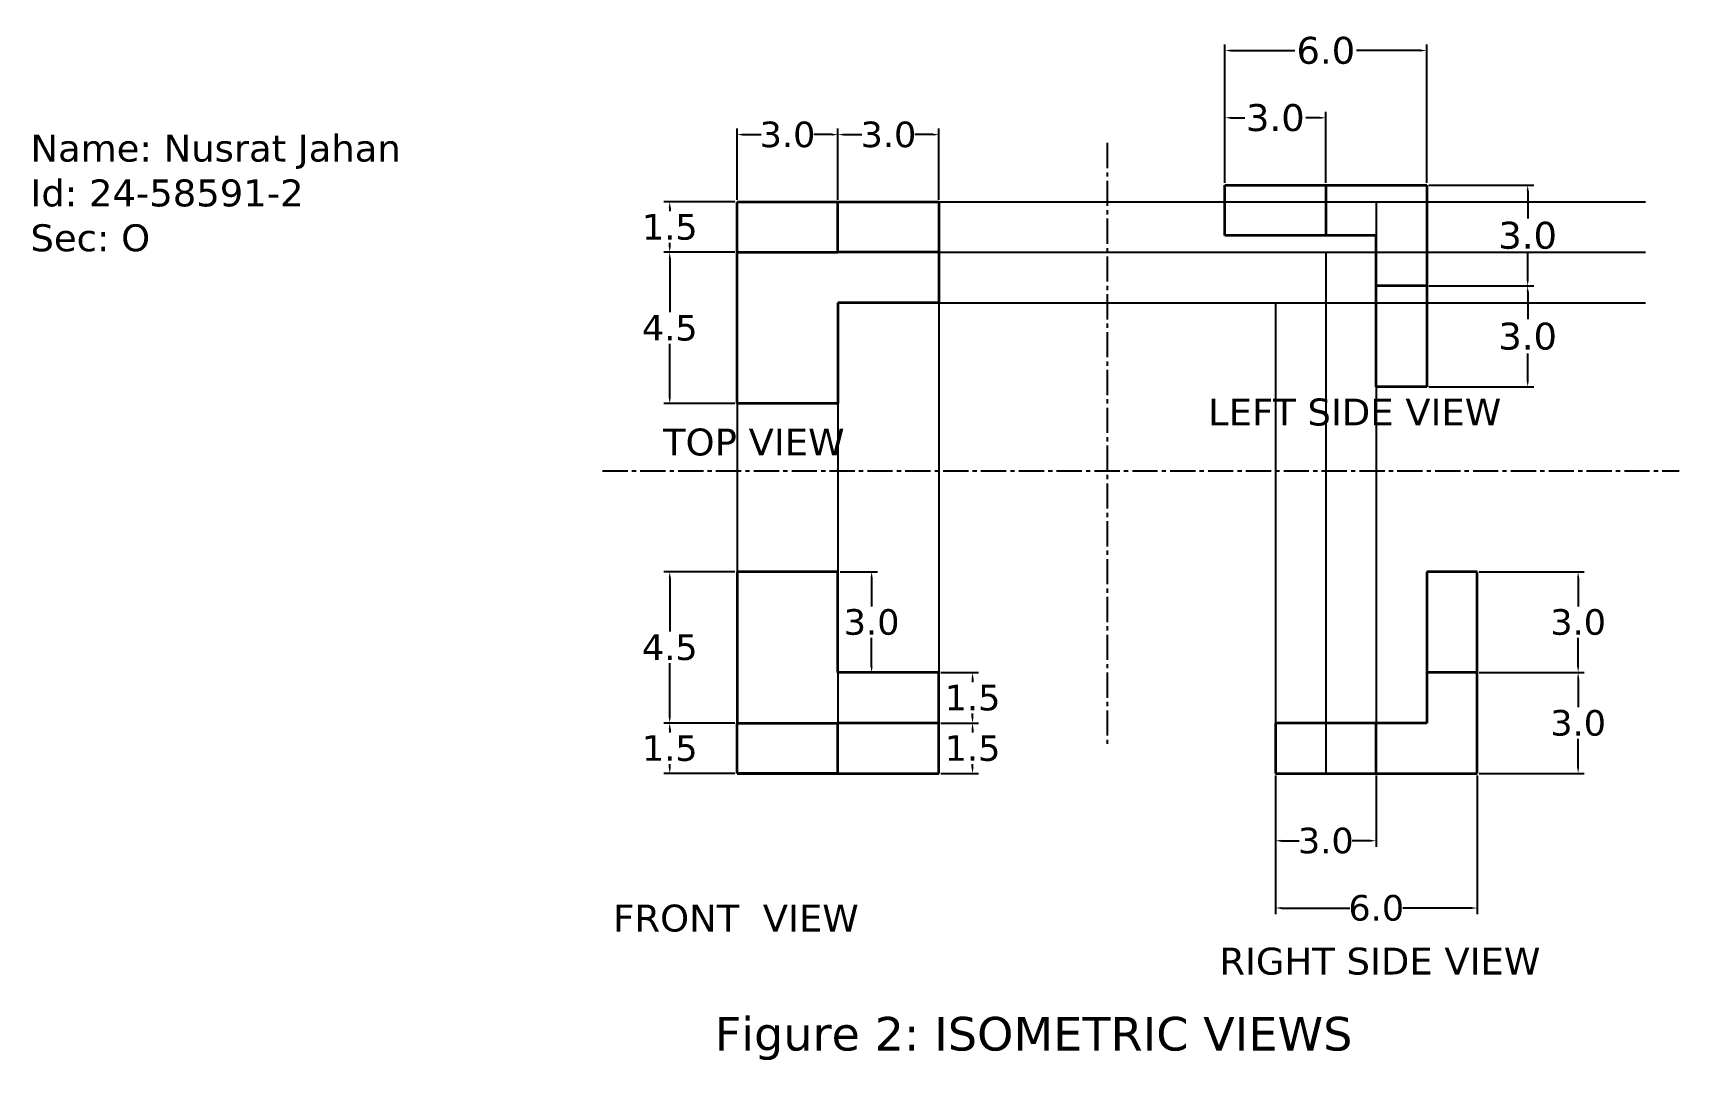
# Model space of a CAD drawing. Header units: inches. Extents: x -15.9 to 33, y -8.5 to 22.
import ezdxf

# ---------------------------------------------------------------- set-up
doc = ezdxf.new("R2010")
doc.units = ezdxf.units.IN
doc.header["$MEASUREMENT"] = 0
doc.linetypes.add('CENTER2', pattern=[1.125, 0.75, -0.125, 0.125, -0.125])
for name, color, linetype in [('center line', 30, 'CENTER2'), ('construction line', 12, 'Continuous'), ('dimension line', 130, 'Continuous'), ('text', 3, 'Continuous')]:
    doc.layers.add(name, color=color, linetype=linetype)
doc.layers.add('visible line', color=7, linetype='Continuous', lineweight=35)
doc.styles.get("Standard").update_dxf_attribs({"font": 'verdana.ttf', "height": 0.8})
doc.dimstyles.get("Standard").update_dxf_attribs({"dimtxt": 0.76, "dimasz": 0.18, "dimexe": 0.18, "dimexo": 0.0625, "dimgap": 0.09, "dimtad": 0, "dimtih": 1, "dimtoh": 1, "dimdec": 1, "dimzin": 0, "dimdsep": 46, "dimtxsty": 'Standard', "dimcen": 0.09, "dimadec": 0, "dimazin": 0, "dimtfac": 1, "dimtdec": 1, "dimtofl": 0, "dimtmove": 0, "dimatfit": 3, "dimfxl": 1, "dimtolj": 1, "dimtzin": 0, "dimarcsym": 0})

# ---------------------------------------------------------------- blocks, each defined once
blk = doc.blocks.new('*D1')
at = {"layer": 'Defpoints', "color": 0}
for p in [(8, 19), (5, 17), (8, 17)]:
    blk.add_point(p, dxfattribs=at)
at = {"layer": 'dimension line', "color": 0, "lineweight": -2}
for p, q in [((5, 17.062), (5, 19.18)), ((8, 17.062), (8, 19.18)), ((5.18, 19), (5.713, 19)), ((7.82, 19), (7.287, 19))]:
    blk.add_line(p, q, dxfattribs=at)
at = {"layer": 'dimension line', "color": 0}
for points in [[(5.18, 19.03), (5.18, 18.97), (5, 19)], [(7.82, 19.03), (7.82, 18.97), (8, 19)]]:
    blk.add_solid(points, dxfattribs=at)
at = {"layer": 'dimension line', "color": 0, "insert": (6.5, 19), "char_height": 0.76, "attachment_point": 5}
blk.add_mtext('\\A1;3.0', dxfattribs=at)
blk = doc.blocks.new('*D2')
at = {"layer": 'Defpoints', "color": 0}
for p in [(11, 19), (8, 17), (11, 17)]:
    blk.add_point(p, dxfattribs=at)
at = {"layer": 'dimension line', "color": 0, "lineweight": -2}
for p, q in [((8, 17.062), (8, 19.18)), ((11, 17.062), (11, 19.18)), ((8.18, 19), (8.713, 19)), ((10.82, 19), (10.287, 19))]:
    blk.add_line(p, q, dxfattribs=at)
at = {"layer": 'dimension line', "color": 0}
for points in [[(8.18, 19.03), (8.18, 18.97), (8, 19)], [(10.82, 19.03), (10.82, 18.97), (11, 19)]]:
    blk.add_solid(points, dxfattribs=at)
at = {"layer": 'dimension line', "color": 0, "insert": (9.5, 19), "char_height": 0.76, "attachment_point": 5}
blk.add_mtext('\\A1;3.0', dxfattribs=at)
blk = doc.blocks.new('*D3')
at = {"layer": 'Defpoints', "color": 0}
for p in [(5, 17), (3, 15.5), (5, 15.5)]:
    blk.add_point(p, dxfattribs=at)
at = {"layer": 'dimension line', "color": 0, "lineweight": -2}
for p, q in [((4.9375, 17), (2.82, 17)), ((3, 16.82), (3, 16.72)), ((3, 15.68), (3, 15.78)), ((4.9375, 15.5), (2.82, 15.5))]:
    blk.add_line(p, q, dxfattribs=at)
at = {"layer": 'dimension line', "color": 0}
for points in [[(2.97, 16.82), (3.03, 16.82), (3, 17)], [(2.97, 15.68), (3.03, 15.68), (3, 15.5)]]:
    blk.add_solid(points, dxfattribs=at)
at = {"layer": 'dimension line', "color": 0, "insert": (3, 16.25), "char_height": 0.76, "attachment_point": 5}
blk.add_mtext('\\A1;1.5', dxfattribs=at)
blk = doc.blocks.new('*D4')
at = {"layer": 'Defpoints', "color": 0}
for p in [(5, 15.5), (3, 11), (5, 11)]:
    blk.add_point(p, dxfattribs=at)
at = {"layer": 'dimension line', "color": 0, "lineweight": -2}
for p, q in [((4.9375, 15.5), (2.82, 15.5)), ((3, 15.32), (3, 13.72)), ((3, 11.18), (3, 12.78)), ((4.9375, 11), (2.82, 11))]:
    blk.add_line(p, q, dxfattribs=at)
at = {"layer": 'dimension line', "color": 0}
for points in [[(2.97, 15.32), (3.03, 15.32), (3, 15.5)], [(2.97, 11.18), (3.03, 11.18), (3, 11)]]:
    blk.add_solid(points, dxfattribs=at)
at = {"layer": 'dimension line', "color": 0, "insert": (3, 13.25), "char_height": 0.76, "attachment_point": 5}
blk.add_mtext('\\A1;4.5', dxfattribs=at)
blk = doc.blocks.new('*D5')
at = {"layer": 'Defpoints', "color": 0}
for p in [(5, 6), (3, 1.5), (5, 1.5)]:
    blk.add_point(p, dxfattribs=at)
at = {"layer": 'dimension line', "color": 0, "lineweight": -2}
for p, q in [((4.9375, 6), (2.82, 6)), ((3, 5.82), (3, 4.22)), ((3, 1.68), (3, 3.28)), ((4.9375, 1.5), (2.82, 1.5))]:
    blk.add_line(p, q, dxfattribs=at)
at = {"layer": 'dimension line', "color": 0}
for points in [[(2.97, 5.82), (3.03, 5.82), (3, 6)], [(2.97, 1.68), (3.03, 1.68), (3, 1.5)]]:
    blk.add_solid(points, dxfattribs=at)
at = {"layer": 'dimension line', "color": 0, "insert": (3, 3.75), "char_height": 0.76, "attachment_point": 5}
blk.add_mtext('\\A1;4.5', dxfattribs=at)
blk = doc.blocks.new('*D6')
at = {"layer": 'Defpoints', "color": 0}
for p in [(3, 1.5), (5, 1.5), (5, 0)]:
    blk.add_point(p, dxfattribs=at)
at = {"layer": 'dimension line', "color": 0, "lineweight": -2}
for p, q in [((4.9375, 1.5), (2.82, 1.5)), ((3, 1.32), (3, 1.22)), ((4.9375, 0), (2.82, 0)), ((3, 0.18), (3, 0.28))]:
    blk.add_line(p, q, dxfattribs=at)
at = {"layer": 'dimension line', "color": 0}
for points in [[(2.97, 1.32), (3.03, 1.32), (3, 1.5)], [(2.97, 0.18), (3.03, 0.18), (3, 0)]]:
    blk.add_solid(points, dxfattribs=at)
at = {"layer": 'dimension line', "color": 0, "insert": (3, 0.75), "char_height": 0.76, "attachment_point": 5}
blk.add_mtext('\\A1;1.5', dxfattribs=at)
blk = doc.blocks.new('*D7')
at = {"layer": 'Defpoints', "color": 0}
for p in [(11, 1.5), (12, 1.5), (11, 0)]:
    blk.add_point(p, dxfattribs=at)
at = {"layer": 'dimension line', "color": 0, "lineweight": -2}
for p, q in [((11.0625, 1.5), (12.18, 1.5)), ((12, 1.32), (12, 1.22)), ((12, 0.18), (12, 0.28)), ((11.0625, 0), (12.18, 0))]:
    blk.add_line(p, q, dxfattribs=at)
at = {"layer": 'dimension line', "color": 0}
for points in [[(11.97, 1.32), (12.03, 1.32), (12, 1.5)], [(11.97, 0.18), (12.03, 0.18), (12, 0)]]:
    blk.add_solid(points, dxfattribs=at)
at = {"layer": 'dimension line', "color": 0, "insert": (12, 0.75), "char_height": 0.76, "attachment_point": 5}
blk.add_mtext('\\A1;1.5', dxfattribs=at)
blk = doc.blocks.new('*D8')
at = {"layer": 'Defpoints', "color": 0}
for p in [(11, 3), (12, 3), (11, 1.5)]:
    blk.add_point(p, dxfattribs=at)
at = {"layer": 'dimension line', "color": 0, "lineweight": -2}
for p, q in [((11.0625, 3), (12.18, 3)), ((12, 2.82), (12, 2.72)), ((11.0625, 1.5), (12.18, 1.5)), ((12, 1.68), (12, 1.78))]:
    blk.add_line(p, q, dxfattribs=at)
at = {"layer": 'dimension line', "color": 0}
for points in [[(11.97, 2.82), (12.03, 2.82), (12, 3)], [(11.97, 1.68), (12.03, 1.68), (12, 1.5)]]:
    blk.add_solid(points, dxfattribs=at)
at = {"layer": 'dimension line', "color": 0, "insert": (12, 2.25), "char_height": 0.76, "attachment_point": 5}
blk.add_mtext('\\A1;1.5', dxfattribs=at)
blk = doc.blocks.new('*D9')
at = {"layer": 'Defpoints', "color": 0}
for p in [(8, 6), (9, 6), (8, 3)]:
    blk.add_point(p, dxfattribs=at)
at = {"layer": 'dimension line', "color": 0, "lineweight": -2}
for p, q in [((8.0625, 6), (9.18, 6)), ((9, 5.82), (9, 4.97)), ((9, 3.18), (9, 4.03)), ((8.0625, 3), (9.18, 3))]:
    blk.add_line(p, q, dxfattribs=at)
at = {"layer": 'dimension line', "color": 0}
for points in [[(8.97, 5.82), (9.03, 5.82), (9, 6)], [(8.97, 3.18), (9.03, 3.18), (9, 3)]]:
    blk.add_solid(points, dxfattribs=at)
at = {"layer": 'dimension line', "color": 0, "insert": (9, 4.5), "char_height": 0.76, "attachment_point": 5}
blk.add_mtext('\\A1;3.0', dxfattribs=at)
blk = doc.blocks.new('*D10')
at = {"layer": 'Defpoints', "color": 0}
for p in [(21, 0), (27, 0), (27, -4)]:
    blk.add_point(p, dxfattribs=at)
at = {"layer": 'dimension line', "color": 0, "lineweight": -2}
for p, q in [((21, -0.062), (21, -4.18)), ((27, -0.062), (27, -4.18)), ((21.18, -4), (23.213, -4)), ((26.82, -4), (24.787, -4))]:
    blk.add_line(p, q, dxfattribs=at)
at = {"layer": 'dimension line', "color": 0}
for points in [[(21.18, -3.97), (21.18, -4.03), (21, -4)], [(26.82, -3.97), (26.82, -4.03), (27, -4)]]:
    blk.add_solid(points, dxfattribs=at)
at = {"layer": 'dimension line', "color": 0, "insert": (24, -4), "char_height": 0.76, "attachment_point": 5}
blk.add_mtext('\\A1;6.0', dxfattribs=at)
blk = doc.blocks.new('*D11')
at = {"layer": 'Defpoints', "color": 0}
for p in [(21, 0), (24, 0), (24, -2)]:
    blk.add_point(p, dxfattribs=at)
at = {"layer": 'dimension line', "color": 0, "lineweight": -2}
for p, q in [((21, -0.062), (21, -2.18)), ((24, -0.062), (24, -2.18)), ((21.18, -2), (21.713, -2)), ((23.82, -2), (23.287, -2))]:
    blk.add_line(p, q, dxfattribs=at)
at = {"layer": 'dimension line', "color": 0}
for points in [[(21.18, -1.97), (21.18, -2.03), (21, -2)], [(23.82, -1.97), (23.82, -2.03), (24, -2)]]:
    blk.add_solid(points, dxfattribs=at)
at = {"layer": 'dimension line', "color": 0, "insert": (22.5, -2), "char_height": 0.76, "attachment_point": 5}
blk.add_mtext('\\A1;3.0', dxfattribs=at)
blk = doc.blocks.new('*D12')
at = {"layer": 'Defpoints', "color": 0}
for p in [(27, 3), (30, 3), (27, 0)]:
    blk.add_point(p, dxfattribs=at)
at = {"layer": 'dimension line', "color": 0, "lineweight": -2}
for p, q in [((27.0625, 3), (30.18, 3)), ((30, 2.82), (30, 1.97)), ((30, 0.18), (30, 1.03)), ((27.0625, 0), (30.18, 0))]:
    blk.add_line(p, q, dxfattribs=at)
at = {"layer": 'dimension line', "color": 0}
for points in [[(29.97, 2.82), (30.03, 2.82), (30, 3)], [(29.97, 0.18), (30.03, 0.18), (30, 0)]]:
    blk.add_solid(points, dxfattribs=at)
at = {"layer": 'dimension line', "color": 0, "insert": (30, 1.5), "char_height": 0.76, "attachment_point": 5}
blk.add_mtext('\\A1;3.0', dxfattribs=at)
blk = doc.blocks.new('*D13')
at = {"layer": 'Defpoints', "color": 0}
for p in [(27, 6), (30, 6), (27, 3)]:
    blk.add_point(p, dxfattribs=at)
at = {"layer": 'dimension line', "color": 0, "lineweight": -2}
for p, q in [((27.0625, 6), (30.18, 6)), ((30, 5.82), (30, 4.97)), ((30, 3.18), (30, 4.03)), ((27.0625, 3), (30.18, 3))]:
    blk.add_line(p, q, dxfattribs=at)
at = {"layer": 'dimension line', "color": 0}
for points in [[(29.97, 5.82), (30.03, 5.82), (30, 6)], [(29.97, 3.18), (30.03, 3.18), (30, 3)]]:
    blk.add_solid(points, dxfattribs=at)
at = {"layer": 'dimension line', "color": 0, "insert": (30, 4.5), "char_height": 0.76, "attachment_point": 5}
blk.add_mtext('\\A1;3.0', dxfattribs=at)
blk = doc.blocks.new('*D38')
at = {"layer": 'Defpoints', "color": 0, "lineweight": 9}
for p in [(25.5, 21.5), (19.5, 17.5), (25.5, 17.5)]:
    blk.add_point(p, dxfattribs=at)
at = {"layer": 'dimension line', "color": 0, "lineweight": -2}
for p, q in [((19.5, 17.562), (19.5, 21.68)), ((25.5, 17.562), (25.5, 21.68)), ((19.68, 21.5), (21.583, 21.5)), ((25.32, 21.5), (23.417, 21.5))]:
    blk.add_line(p, q, dxfattribs=at)
at = {"layer": 'dimension line', "color": 0, "lineweight": 9}
for points in [[(19.68, 21.53), (19.68, 21.47), (19.5, 21.5)], [(25.32, 21.53), (25.32, 21.47), (25.5, 21.5)]]:
    blk.add_solid(points, dxfattribs=at)
at = {"layer": 'dimension line', "color": 0, "insert": (22.5, 21.5), "char_height": 0.8, "attachment_point": 5}
blk.add_mtext('\\A1;6.0', dxfattribs=at)
blk = doc.blocks.new('*D39')
at = {"layer": 'Defpoints', "color": 0, "lineweight": 9}
for p in [(22.5, 19.5), (19.5, 17.5), (22.5, 17.5)]:
    blk.add_point(p, dxfattribs=at)
at = {"layer": 'dimension line', "color": 0, "lineweight": -2}
for p, q in [((19.5, 17.562), (19.5, 19.68)), ((22.5, 17.562), (22.5, 19.68)), ((19.68, 19.5), (20.091, 19.5)), ((22.32, 19.5), (21.909, 19.5))]:
    blk.add_line(p, q, dxfattribs=at)
at = {"layer": 'dimension line', "color": 0, "lineweight": 9}
for points in [[(19.68, 19.53), (19.68, 19.47), (19.5, 19.5)], [(22.32, 19.53), (22.32, 19.47), (22.5, 19.5)]]:
    blk.add_solid(points, dxfattribs=at)
at = {"layer": 'dimension line', "color": 0, "insert": (21, 19.5), "char_height": 0.8, "attachment_point": 5}
blk.add_mtext('\\A1;3.0', dxfattribs=at)
blk = doc.blocks.new('*D40')
at = {"layer": 'Defpoints', "color": 0, "lineweight": 9}
for p in [(25.5, 17.5), (25.5, 14.5), (28.5, 14.5)]:
    blk.add_point(p, dxfattribs=at)
at = {"layer": 'dimension line', "color": 0, "lineweight": -2}
for p, q in [((25.562, 17.5), (28.68, 17.5)), ((28.5, 17.32), (28.5, 16.507)), ((28.5, 14.68), (28.5, 15.493)), ((25.562, 14.5), (28.68, 14.5))]:
    blk.add_line(p, q, dxfattribs=at)
at = {"layer": 'dimension line', "color": 0, "lineweight": 9}
for points in [[(28.47, 17.32), (28.53, 17.32), (28.5, 17.5)], [(28.47, 14.68), (28.53, 14.68), (28.5, 14.5)]]:
    blk.add_solid(points, dxfattribs=at)
at = {"layer": 'dimension line', "color": 0, "insert": (28.5, 16), "char_height": 0.8, "attachment_point": 5}
blk.add_mtext('\\A1;3.0', dxfattribs=at)
blk = doc.blocks.new('*D41')
at = {"layer": 'Defpoints', "color": 0, "lineweight": 9}
for p in [(25.5, 14.5), (25.5, 11.5), (28.5, 11.5)]:
    blk.add_point(p, dxfattribs=at)
at = {"layer": 'dimension line', "color": 0, "lineweight": -2}
for p, q in [((25.562, 14.5), (28.68, 14.5)), ((28.5, 14.32), (28.5, 13.507)), ((28.5, 11.68), (28.5, 12.493)), ((25.562, 11.5), (28.68, 11.5))]:
    blk.add_line(p, q, dxfattribs=at)
at = {"layer": 'dimension line', "color": 0, "lineweight": 9}
for points in [[(28.47, 14.32), (28.53, 14.32), (28.5, 14.5)], [(28.47, 11.68), (28.53, 11.68), (28.5, 11.5)]]:
    blk.add_solid(points, dxfattribs=at)
at = {"layer": 'dimension line', "color": 0, "insert": (28.5, 13), "char_height": 0.8, "attachment_point": 5}
blk.add_mtext('\\A1;3.0', dxfattribs=at)

msp = doc.modelspace()

# ---------------------------------------------------------------- linework, layer by layer
at = {"layer": 'center line'}
for p, q in [((16, 18.753), (16, 0.753)), ((1, 9), (33, 9))]:
    msp.add_line(p, q, dxfattribs=at)
at = {"layer": 'construction line'}
for p, q in [((11, 17), (32, 17)), ((24, 17), (24, 0)), ((11, 15.5), (32, 15.5)), ((22.5, 15.5), (22.5, 0)), ((11, 14), (32, 14)), ((11, 14), (11, 0)), ((21, 14), (21, 0)), ((5, 11), (5, 0)), ((8, 11), (8, 0))]:
    msp.add_line(p, q, dxfattribs=at)
at = {"layer": 'visible line'}
for p, q in [((19.5, 17.5), (22.5, 17.5)), ((19.5, 16), (19.5, 17.5)), ((22.5, 17.5), (22.5, 16)), ((22.5, 17.5), (25.5, 17.5)), ((25.5, 17.5), (25.5, 14.5)), ((5, 15.5), (5, 17)), ((5, 17), (8, 17)), ((8, 15.5), (8, 17)), ((8, 17), (11, 17)), ((11, 17), (11, 15.5)), ((22.5, 16), (19.5, 16)), ((22.5, 16), (22.5, 16)), ((24, 16), (22.5, 16)), ((24, 14.5), (24, 16)), ((24, 16), (24, 16)), ((5, 11), (5, 15.5)), ((5, 15.5), (8, 15.5)), ((11, 15.5), (8, 15.5)), ((11, 15.5), (11, 14)), ((25.5, 14.5), (24, 14.5)), ((24, 14.5), (24, 14.5)), ((24, 11.5), (24, 14.5)), ((25.5, 14.5), (25.5, 11.5)), ((11, 14), (8, 14)), ((8, 14), (8, 11)), ((25.5, 11.5), (24, 11.5)), ((24, 11.5), (24, 11.5)), ((8, 11), (5, 11)), ((8, 6), (5, 6)), ((5, 6), (5, 1.5)), ((8, 3), (8, 6)), ((27, 6), (25.5, 6)), ((25.5, 6), (25.5, 6)), ((25.5, 6), (25.5, 3)), ((27, 3), (27, 6)), ((11, 3), (8, 3)), ((8, 3), (8, 3)), ((11, 1.5), (11, 3)), ((27, 3), (25.5, 3)), ((25.5, 3), (25.5, 3)), ((25.5, 3), (25.5, 1.5)), ((27, 0), (27, 3)), ((5, 0), (5, 1.5)), ((5, 1.5), (5, 1.5)), ((5, 1.5), (8, 1.5)), ((5, 1.5), (5, 1.5)), ((8, 0), (8, 1.5)), ((11, 1.5), (8, 1.5)), ((11, 0), (11, 1.5)), ((24, 1.5), (21, 1.5)), ((21, 1.5), (21, 0)), ((24, 0), (24, 1.5)), ((24, 1.5), (24, 1.5)), ((25.5, 1.5), (24, 1.5)), ((25.5, 1.5), (25.5, 1.5)), ((8, 0), (5, 0)), ((5, 0), (8, 0)), ((8, 0), (11, 0)), ((21, 0), (24, 0)), ((24, 0), (27, 0))]:
    msp.add_line(p, q, dxfattribs=at)

# ---------------------------------------------------------------- texts
at = {"layer": 'text', "lineweight": 9}
for s, p in [('FRONT  VIEW', (1.319, -4.699)), ('RIGHT SIDE VIEW', (19.336, -5.979))]:
    msp.add_text(s, height=0.8, dxfattribs=at).set_placement(p)
at = {"layer": 'text'}
msp.add_text('Figure 2: ISOMETRIC VIEWS', height=1, dxfattribs=at).set_placement((4.335, -8.238))
at = {"layer": 'text', "lineweight": 9, "char_height": 0.8, "attachment_point": 1}
for s, insert in [('Name: Nusrat Jahan\\PId: 24-58591-2\\PSec: O', (-16, 19)), ('LEFT SIDE VIEW', (19, 11.151)), ('TOP VIEW', (2.8, 10.259))]:
    msp.add_mtext(s, dxfattribs=dict(at, insert=insert))

# ---------------------------------------------------------------- dimensions: what is measured, and where the dimension line sits
at = {"layer": 'dimension line'}
for base, p1, p2, picture, middle in [((25.5, 21.5), (19.5, 17.5), (25.5, 17.5), '*D38', (22.5, 21.5)), ((22.5, 19.5), (19.5, 17.5), (22.5, 17.5), '*D39', (21, 19.5)), ((8, 19), (5, 17), (8, 17), '*D1', (6.5, 19)), ((11, 19), (8, 17), (11, 17), '*D2', (9.5, 19)), ((27, -4), (21, 0), (27, 0), '*D10', (24, -4)), ((24, -2), (21, 0), (24, 0), '*D11', (22.5, -2))]:
    dim = msp.add_linear_dim(base=base, p1=p1, p2=p2, dimstyle='Standard', dxfattribs=at)
    dim.commit()
    dim.dimension.update_dxf_attribs({"geometry": picture, "text_midpoint": middle})
for base, p1, p2, angle, picture, middle in [((28.5, 14.5), (25.5, 17.5), (25.5, 14.5), 270, '*D40', (28.5, 16)), ((3, 15.5), (5, 17), (5, 15.5), 90, '*D3', (3, 16.25)), ((3, 11), (5, 15.5), (5, 11), 90, '*D4', (3, 13.25)), ((28.5, 11.5), (25.5, 14.5), (25.5, 11.5), 270, '*D41', (28.5, 13)), ((3, 1.5), (5, 6), (5, 1.5), 90, '*D5', (3, 3.75)), ((9, 6), (8, 3), (8, 6), 90, '*D9', (9, 4.5)), ((30, 6), (27, 3), (27, 6), 90, '*D13', (30, 4.5)), ((12, 3), (11, 1.5), (11, 3), 90, '*D8', (12, 2.25)), ((30, 3), (27, 0), (27, 3), 90, '*D12', (30, 1.5)), ((3, 1.5), (5, 0), (5, 1.5), 90, '*D6', (3, 0.75)), ((12, 1.5), (11, 0), (11, 1.5), 90, '*D7', (12, 0.75))]:
    dim = msp.add_linear_dim(base=base, p1=p1, p2=p2, angle=angle, dimstyle='Standard', dxfattribs=at)
    dim.commit()
    dim.dimension.update_dxf_attribs({"geometry": picture, "text_midpoint": middle})

doc.saveas('drawing.dxf')
